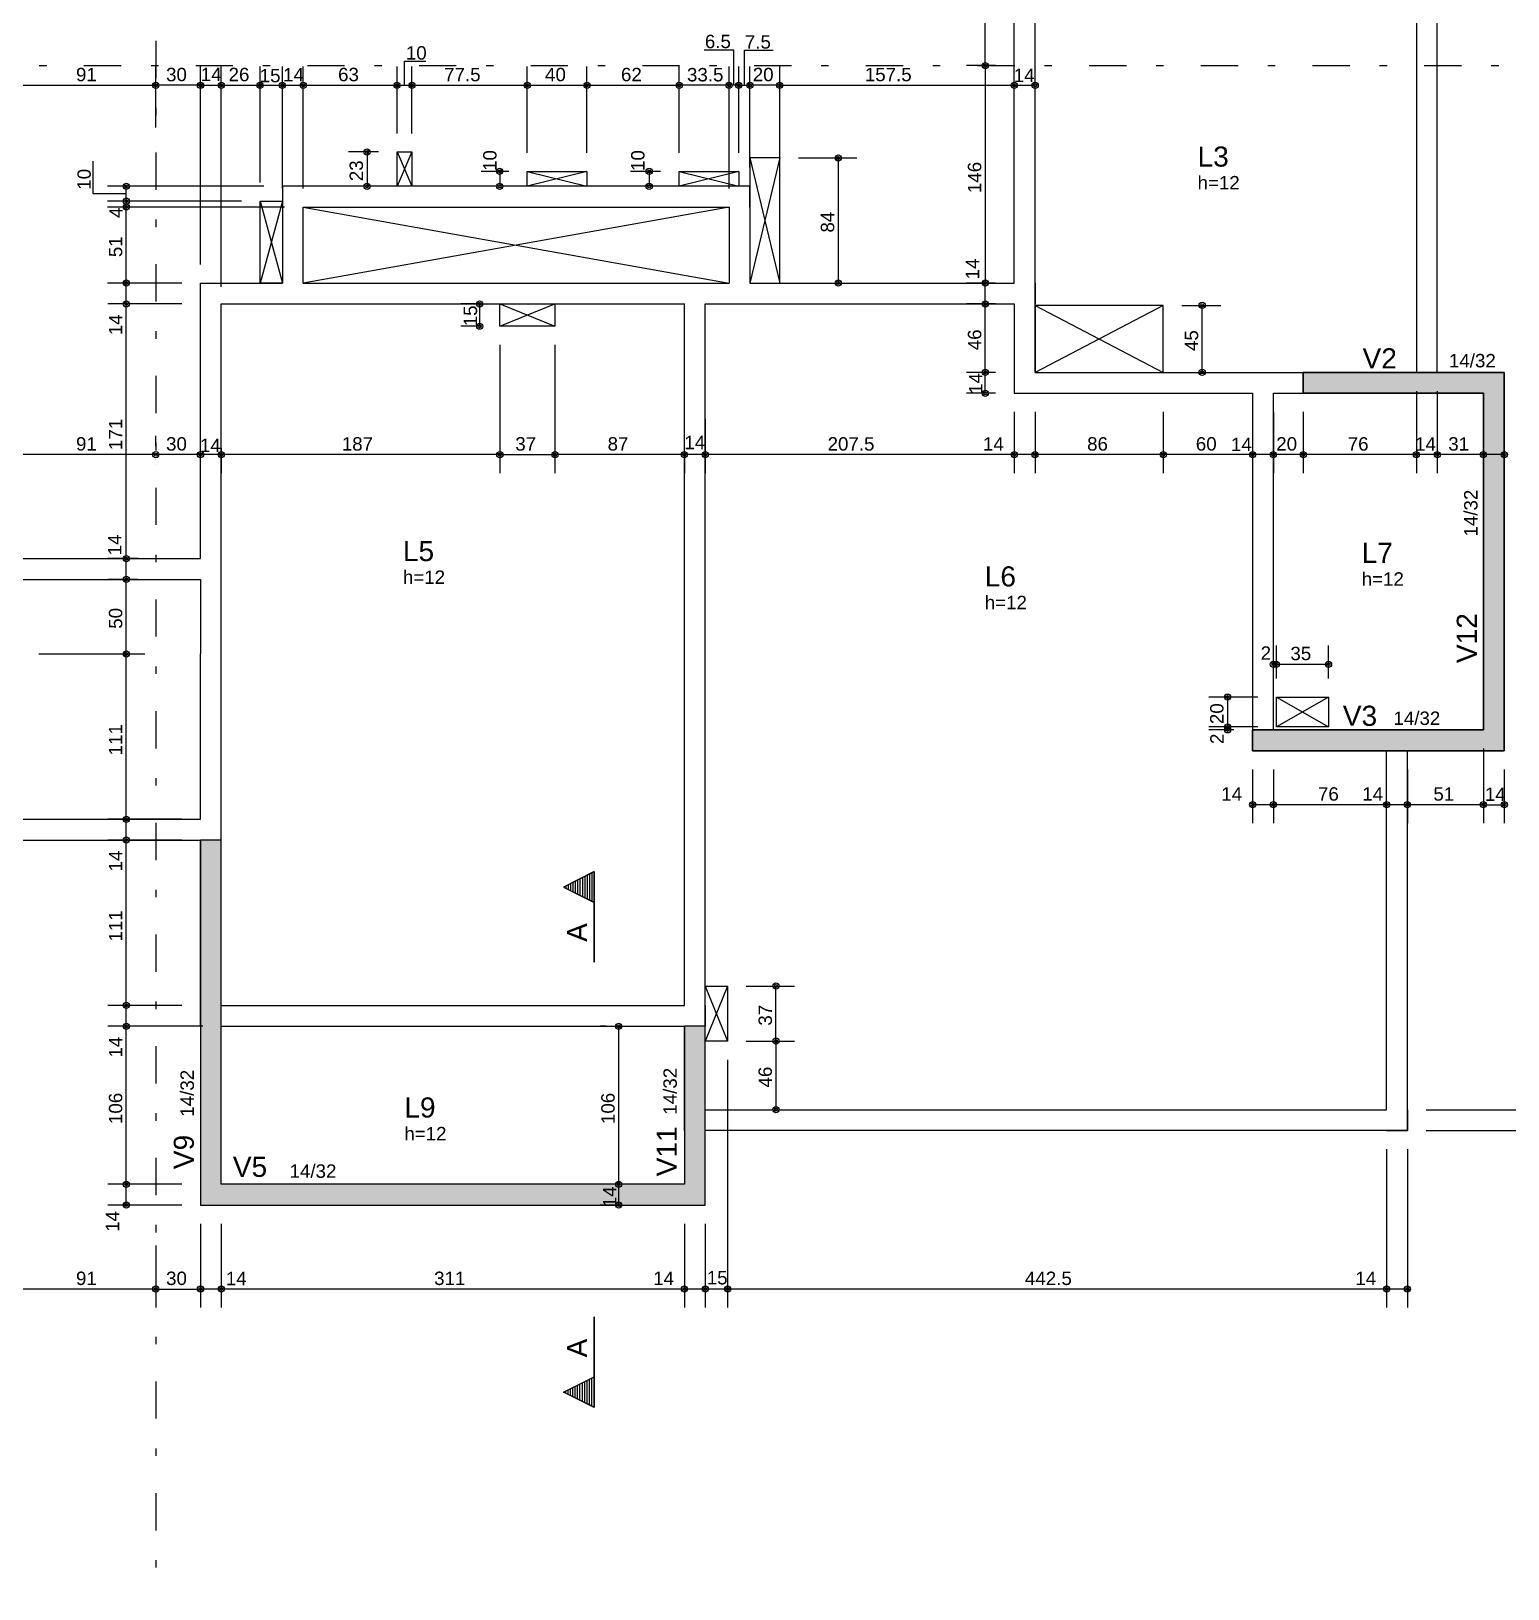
# Model space of a CAD drawing. Extents: x 0 to 119, y 0 to 84.
# Drawn here: x 27.75 to 47.58, y 45.98 to 66.9 of the extents above; entities that cross this region are included whole.
import ezdxf

# ---------------------------------------------------------------- set-up
doc = ezdxf.new("R2010")
doc.units = 0
doc.header["$MEASUREMENT"] = 0
doc.linetypes.add('ESTILO_TQS_0003', pattern=[1.5, 0.5, -0.4, 0.1, -0.5])
for name, color, linetype in [('10', 252, 'CONTINUOUS'), ('18', 6, 'CONTINUOUS'), ('20', 1, 'CONTINUOUS'), ('25', 130, 'CONTINUOUS'), ('3', 7, 'CONTINUOUS'), ('32', 250, 'CONTINUOUS'), ('37', 7, 'CONTINUOUS'), ('38', 7, 'CONTINUOUS'), ('9', 8, 'CONTINUOUS')]:
    doc.layers.add(name, color=color, linetype=linetype)
doc.styles.add('TQS_ARIAL', font='arial.ttf')

msp = doc.modelspace()

# ---------------------------------------------------------------- linework, layer by layer
at = {"layer": '10', "color": 252, "linetype": 'Continuous'}
for p, q in [((32.661705, 65.274532), (32.861705, 64.814532)), ((32.861705, 65.274532), (32.661705, 64.814532)), ((37.401339, 65.194202), (37.801339, 63.514202)), ((37.801339, 65.194202), (37.401339, 63.514202)), ((34.411273, 65.014318), (35.211273, 64.814202)), ((35.211273, 65.014318), (34.411273, 64.814202)), ((36.451255, 65.014318), (37.251255, 64.814318)), ((37.251255, 65.014318), (36.451255, 64.814318)), ((30.821339, 64.614202), (31.121339, 63.514202)), ((31.121339, 64.614202), (30.821339, 63.514202)), ((31.40188, 64.53486), (37.12188, 63.51486)), ((37.12188, 64.53486), (31.40188, 63.51486)), ((34.042333, 63.234888), (34.782333, 62.934888)), ((34.042333, 62.934888), (34.782333, 63.234888)), ((42.951924, 63.214202), (41.231924, 62.31486)), ((41.231924, 63.213663), (42.951924, 62.31486)), ((44.471924, 57.954891), (45.171924, 57.554901)), ((45.171924, 57.954891), (44.471924, 57.554901)), ((36.80188, 54.075845), (37.10188, 53.335845)), ((37.10188, 54.075845), (36.80188, 53.335845))]:
    msp.add_line(p, q, dxfattribs=at)
for points in [[(32.661705, 65.274532), (32.861705, 65.274532), (32.861705, 64.814532), (32.661705, 64.814532), (32.661705, 65.274532)], [(37.401339, 63.514202), (37.801339, 63.514202), (37.801339, 65.194202), (37.401339, 65.194202), (37.401339, 63.514202)], [(34.411273, 65.014318), (35.211273, 65.014318), (35.211273, 64.814202), (34.411273, 64.814202), (34.411273, 65.014318)], [(36.451255, 65.014318), (37.251255, 65.014318), (37.251255, 64.814318), (36.451255, 64.814318), (36.451255, 65.014318)], [(31.121339, 63.514202), (30.821339, 63.514202), (30.821339, 64.614202), (31.121339, 64.614202), (31.121339, 63.514202)], [(34.782333, 62.934888), (34.042333, 62.934888), (34.042333, 63.234888), (34.782333, 63.234888), (34.782333, 62.934888)], [(42.951924, 63.214202), (41.231924, 63.214202), (41.231924, 62.31486), (42.951924, 62.31486), (42.951924, 63.214202)], [(44.471924, 57.954891), (45.171924, 57.954891), (45.171924, 57.554901), (44.471924, 57.554901), (44.471924, 57.954891)], [(36.80188, 53.335845), (36.80188, 54.075845), (37.10188, 54.075845), (37.10188, 53.335845), (36.80188, 53.335845)]]:
    msp.add_lwpolyline(points, dxfattribs=at)
at = {"layer": '18', "color": 6, "linetype": 'ESTILO_TQS_0003'}
msp.add_line((29.42188, 75.767195), (29.42188, 45.981619), dxfattribs=at)
at = {"layer": '20', "color": 1, "linetype": 'ESTILO_TQS_0003'}
msp.add_line((13.457408, 66.43486), (49.378504, 66.43486), dxfattribs=at)
at = {"layer": '25', "color": 130, "linetype": 'Continuous'}
for points in [[(44.831924, 62.31486), (47.531926, 62.31486), (47.531926, 57.23486), (44.151924, 57.23486), (44.151924, 57.51486), (47.251926, 57.51486), (47.251926, 62.03486), (44.831924, 62.03486), (44.831924, 62.314858)], [(30.02188, 56.034909), (30.02188, 51.134552), (36.80188, 51.134552), (36.80188, 53.53486), (36.52188, 53.53486), (36.52188, 51.414745), (30.30188, 51.414745), (30.30188, 56.034909), (30.02188, 56.034909)]]:
    msp.add_lwpolyline(points, dxfattribs=at)
for points in [[(44.831924, 62.03486), (44.831924, 62.31486), (47.251926, 62.03486)], [(44.831924, 62.31486), (47.531926, 62.31486), (47.251926, 62.03486)], [(47.251926, 62.03486), (47.531926, 62.31486), (47.251926, 57.51486)], [(47.531926, 62.31486), (47.531926, 57.23486), (47.251926, 57.51486)], [(47.251926, 57.51486), (47.531926, 57.23486), (44.151924, 57.23486)], [(44.151924, 57.23486), (44.151924, 57.51486), (47.251926, 57.51486)], [(30.30188, 51.414745), (30.30188, 56.034909), (30.02188, 56.034909)], [(30.30188, 51.414745), (30.02188, 56.034909), (30.02188, 51.134552)], [(36.52188, 53.53486), (36.52188, 51.414745), (36.80188, 51.134552)], [(36.52188, 53.53486), (36.80188, 51.134552), (36.80188, 53.53486)], [(30.30188, 51.414745), (30.02188, 51.134552), (36.80188, 51.134552)], [(30.30188, 51.414745), (36.80188, 51.134552), (36.52188, 51.414745)]]:
    msp.add_solid(points, dxfattribs=at)
at = {"layer": '3', "color": 7, "linetype": 'Continuous'}
for p, q in [((44.831924, 62.31486), (44.831924, 62.03486)), ((44.831924, 62.31486), (44.831924, 62.03486)), ((47.531926, 57.23486), (47.531926, 62.31486)), ((47.531926, 57.23486), (47.531926, 62.31486)), ((47.531926, 62.314858), (47.531926, 57.23486)), ((47.531926, 62.314858), (47.531926, 57.23486)), ((44.831924, 62.03486), (47.251926, 62.03486)), ((44.831924, 62.03486), (47.251926, 62.03486)), ((47.251926, 62.03486), (47.251926, 57.51486)), ((47.251926, 62.03486), (47.251926, 57.51486)), ((47.251926, 57.51486), (44.151924, 57.51486)), ((44.151924, 57.51486), (44.151924, 57.23486)), ((47.251926, 57.51486), (44.151924, 57.51486)), ((44.151924, 57.23486), (47.531926, 57.23486)), ((44.151924, 57.23486), (47.531926, 57.23486)), ((35.310011, 55.611576), (34.895179, 55.40416)), ((35.308273, 55.608755), (34.899081, 55.40416)), ((34.958999, 55.434119), (34.958999, 55.374202)), ((34.99091, 55.450074), (34.99091, 55.358247)), ((35.02282, 55.466028), (35.02282, 55.342292)), ((35.05473, 55.481982), (35.05473, 55.326337)), ((35.086829, 55.498033), (35.086642, 55.310381)), ((35.11855, 55.513891), (35.11855, 55.294428)), ((35.15046, 55.529846), (35.15046, 55.278473)), ((35.182371, 55.545803), (35.182371, 55.262517)), ((35.214281, 55.561758), (35.214281, 55.246561)), ((35.246191, 55.577713), (35.246191, 55.230606)), ((35.278101, 55.593669), (35.278101, 55.21465)), ((35.308272, 55.608755), (35.308272, 54.395621)), ((35.310011, 54.395621), (35.310011, 55.611576)), ((34.895179, 55.40416), (35.308273, 55.197614)), ((34.899082, 55.40416), (35.308272, 55.199565)), ((34.927089, 55.418164), (34.927089, 55.390157)), ((35.308272, 48.419175), (35.308272, 49.632309)), ((35.310011, 49.632309), (35.310011, 48.416354)), ((34.895179, 48.62377), (35.308273, 48.830317)), ((34.899082, 48.62377), (35.308272, 48.828366)), ((35.11855, 48.514039), (35.11855, 48.733503)), ((35.15046, 48.498084), (35.15046, 48.749458)), ((35.182371, 48.482128), (35.182371, 48.765414)), ((35.214281, 48.466173), (35.214281, 48.78137)), ((35.246191, 48.450218), (35.246191, 48.797325)), ((35.278101, 48.434262), (35.278101, 48.81328)), ((35.310011, 48.416354), (34.895179, 48.62377)), ((35.308273, 48.419175), (34.899081, 48.62377)), ((34.927089, 48.609767), (34.927089, 48.637774)), ((34.958999, 48.593812), (34.958999, 48.653728)), ((34.99091, 48.577857), (34.99091, 48.669684)), ((35.02282, 48.561902), (35.02282, 48.685638)), ((35.05473, 48.545948), (35.05473, 48.701593)), ((35.086829, 48.529898), (35.086642, 48.717549))]:
    msp.add_line(p, q, dxfattribs=at)
for points in [[(47.531926, 62.31486), (46.531924, 62.31486), (44.831924, 62.31486), (46.251924, 62.31486)], [(46.531924, 57.23486), (47.531924, 57.23486), (47.531924, 62.31486), (46.531924, 62.31486)], [(30.02188, 56.034909), (30.02188, 51.134552), (36.80188, 51.134745), (36.80188, 53.53486), (36.52188, 53.53486), (36.52188, 51.414745), (30.30188, 51.414745), (30.30188, 56.034909), (30.02188, 56.034909)], [(35.308272, 55.608755), (34.899082, 55.40416), (35.308272, 55.199565), (35.308272, 55.608755)], [(30.02188, 53.53486), (30.02188, 51.134552), (36.80188, 51.134745), (36.80188, 52.13486)], [(35.308272, 48.419176), (34.899082, 48.62377), (35.308272, 48.828366), (35.308272, 48.419176)]]:
    msp.add_lwpolyline(points, dxfattribs=at)
at = {"layer": '32', "color": 250, "linetype": 'Continuous'}
for p, q in [((40.561902, 66.434202), (40.561902, 69.334202)), ((29.42188, 65.603229), (29.42188, 66.420351)), ((29.42188, 66.163594), (29.42188, 66.420351)), ((30.021339, 63.764202), (30.021339, 66.420351)), ((30.02188, 63.76486), (30.02188, 66.420351)), ((30.301339, 63.464202), (30.301339, 66.420351)), ((30.301339, 63.484202), (30.301339, 66.420351)), ((30.821339, 64.864202), (30.821339, 66.420351)), ((30.821339, 64.864202), (30.821339, 66.420351)), ((31.121339, 64.784202), (31.121339, 66.420351)), ((31.121339, 65.064202), (31.121339, 66.420351)), ((31.401339, 64.784202), (31.401339, 66.420351)), ((31.401339, 65.064202), (31.401339, 66.420351)), ((32.661705, 65.524532), (32.661705, 66.420351)), ((32.661705, 65.524532), (32.661705, 66.420351)), ((32.861705, 65.524532), (32.861705, 66.420351)), ((32.861705, 65.524532), (32.861705, 66.420351)), ((34.411273, 65.264318), (34.411273, 66.420351)), ((34.411273, 65.264318), (34.411273, 66.420351)), ((35.211273, 65.264318), (35.211273, 66.420351)), ((35.211273, 65.264318), (35.211273, 66.420351)), ((36.451255, 65.264318), (36.451255, 66.420351)), ((36.451255, 65.264318), (36.451255, 66.420351)), ((37.121339, 64.784202), (37.121339, 66.420351)), ((37.121339, 64.784202), (37.121339, 66.420351)), ((37.251255, 65.264318), (37.251255, 66.420351)), ((37.251255, 65.264318), (37.251255, 66.420351)), ((37.401339, 65.314202), (37.401339, 66.420351)), ((37.401339, 65.064202), (37.401339, 66.420351)), ((37.801339, 65.184284), (37.801339, 66.420351)), ((37.801339, 65.444202), (37.801339, 66.420351)), ((40.701383, 66.434202), (40.311902, 66.434202)), ((40.701383, 66.434202), (40.311902, 66.434202)), ((40.561902, 66.434202), (40.561902, 63.514202)), ((40.951383, 66.434202), (40.951383, 66.434202)), ((40.951383, 66.434202), (40.951383, 66.434202)), ((40.951383, 66.420012), (40.951383, 66.420351)), ((40.951924, 66.195837), (40.951924, 66.420351)), ((41.231924, 66.258422), (41.231924, 66.420351)), ((27.60188, 66.170351), (29.42188, 66.170351)), ((30.02188, 66.170351), (29.42188, 66.170351)), ((30.021339, 66.170351), (30.301339, 66.170351)), ((30.301339, 66.170351), (30.821339, 66.170351)), ((30.821339, 66.170351), (31.121339, 66.170351)), ((31.121339, 66.170351), (31.401339, 66.170351)), ((31.401339, 66.170351), (32.661705, 66.170351)), ((32.661705, 66.170351), (32.861705, 66.170351)), ((32.861705, 66.170351), (34.411273, 66.170351)), ((34.411273, 66.170351), (35.211273, 66.170351)), ((35.211273, 66.170351), (36.451255, 66.170351)), ((37.121339, 66.170351), (36.451255, 66.170351)), ((37.251255, 66.170351), (37.121339, 66.170351)), ((37.251255, 66.170351), (37.401339, 66.170351)), ((37.801339, 66.170351), (37.401339, 66.170351)), ((37.801339, 66.170351), (40.951383, 66.170351)), ((40.951383, 66.170012), (40.951383, 66.170012)), ((40.951924, 66.170351), (41.231924, 66.170351)), ((29.42188, 65.913594), (29.42188, 65.913594)), ((40.951924, 65.945837), (40.951924, 65.945837)), ((41.231924, 66.008422), (41.231924, 66.008422)), ((29.42188, 65.353229), (29.42188, 65.353229)), ((32.411705, 65.274532), (32.008336, 65.274532)), ((32.258336, 65.274532), (32.258336, 64.814532)), ((32.661705, 65.274532), (32.661705, 65.274532)), ((32.661705, 65.274532), (32.661705, 65.274532)), ((32.661705, 65.274532), (32.661705, 65.274532)), ((32.861705, 65.274532), (32.861705, 65.274532)), ((32.861705, 65.274532), (32.861705, 65.274532)), ((37.401339, 65.064202), (37.401339, 65.064202)), ((37.801339, 65.194202), (37.801339, 65.194202)), ((37.801339, 65.194202), (37.801339, 65.194202)), ((38.051339, 65.194202), (38.837354, 65.194202)), ((38.587354, 65.194202), (38.587354, 63.514202)), ((34.161273, 65.014318), (33.79015, 65.014318)), ((34.04015, 65.014318), (34.04015, 64.814202)), ((34.411273, 65.014318), (34.411273, 65.014318)), ((34.411273, 65.014318), (34.411273, 65.014318)), ((34.411273, 65.014318), (34.411273, 65.014318)), ((35.211273, 65.014318), (35.211273, 65.014318)), ((35.211273, 65.014318), (35.211273, 65.014318)), ((36.201255, 65.014318), (35.797648, 65.014318)), ((36.047648, 65.014318), (36.047648, 64.814318)), ((36.451255, 65.014318), (36.451255, 65.014318)), ((36.451255, 65.014318), (36.451255, 65.014318)), ((36.451255, 65.014318), (36.451255, 65.014318)), ((37.251255, 65.014318), (37.251255, 65.014318)), ((37.251255, 65.014318), (37.251255, 65.014318)), ((37.801339, 64.934284), (37.801339, 64.934284)), ((30.871339, 64.814202), (28.775111, 64.814202)), ((29.025111, 64.614202), (29.025111, 64.814202)), ((31.121339, 64.814202), (31.121339, 64.814202)), ((31.121339, 64.814202), (31.121339, 64.814202)), ((31.401339, 64.814202), (31.401339, 64.814202)), ((32.411705, 64.814532), (32.008336, 64.814532)), ((32.661705, 64.814532), (32.661705, 64.814532)), ((34.161273, 64.814202), (33.79015, 64.814202)), ((34.411273, 64.814202), (34.411273, 64.814202)), ((36.201255, 64.814318), (35.797648, 64.814318)), ((36.451255, 64.814318), (36.451255, 64.814318)), ((37.401339, 64.814202), (37.401339, 64.814202)), ((30.571339, 64.614202), (28.775111, 64.614202)), ((30.571339, 64.614202), (28.775111, 64.614202)), ((31.15188, 64.53486), (28.775111, 64.53486)), ((31.15188, 64.53486), (28.775111, 64.53486)), ((29.025111, 64.53486), (29.025111, 64.614202)), ((29.025111, 63.51486), (29.025111, 64.53486)), ((30.821339, 64.614202), (30.821339, 64.614202)), ((30.821339, 64.614202), (30.821339, 64.614202)), ((30.821339, 64.614202), (30.821339, 64.614202)), ((30.821339, 64.614202), (30.821339, 64.614202)), ((31.121339, 64.534202), (31.121339, 64.534202)), ((31.401339, 64.534202), (31.401339, 64.534202)), ((31.40188, 64.53486), (31.40188, 64.53486)), ((31.40188, 64.53486), (31.40188, 64.53486)), ((37.121339, 64.534202), (37.121339, 64.534202)), ((37.121339, 64.534202), (37.121339, 64.534202)), ((29.77188, 63.51486), (28.775111, 63.51486)), ((29.77188, 63.51486), (28.775652, 63.51486)), ((29.025652, 63.23486), (29.025652, 63.51486)), ((30.021339, 63.514202), (30.021339, 63.514202)), ((30.02188, 63.51486), (30.02188, 63.51486)), ((30.02188, 63.51486), (30.02188, 63.51486)), ((30.02188, 63.51486), (30.02188, 63.51486)), ((37.811339, 63.514202), (37.811339, 63.514202)), ((38.061339, 63.514202), (38.837354, 63.514202)), ((40.701383, 63.514202), (40.311902, 63.514202)), ((40.701383, 63.514202), (40.311902, 63.514202)), ((40.561902, 63.234202), (40.561902, 63.514202)), ((40.951383, 63.514202), (40.951383, 63.514202)), ((40.951383, 63.514202), (40.951383, 63.514202)), ((29.77188, 63.23486), (28.775652, 63.23486)), ((29.77188, 63.23486), (28.775652, 63.23486)), ((29.025652, 59.814861), (29.025652, 63.23486)), ((30.02188, 63.23486), (30.02188, 63.23486)), ((30.02188, 63.23486), (30.02188, 63.23486)), ((30.301339, 63.234202), (30.301339, 63.234202)), ((30.301339, 63.214202), (30.301339, 63.214202)), ((33.792333, 63.23486), (33.520727, 63.23486)), ((33.770727, 63.23486), (33.770727, 62.934888)), ((34.042333, 63.23486), (34.042333, 63.23486)), ((40.701383, 63.234202), (40.311902, 63.234202)), ((40.701383, 63.234202), (40.311902, 63.234202)), ((40.561902, 62.314202), (40.561902, 63.234202)), ((40.951383, 63.234202), (40.951383, 63.234202)), ((40.951383, 63.234202), (40.951383, 63.234202)), ((42.951924, 63.214202), (42.951924, 63.214202)), ((43.201924, 63.214202), (43.724823, 63.214202)), ((43.474823, 62.314202), (43.474823, 63.214202)), ((33.792333, 62.934888), (33.520727, 62.934888)), ((34.042333, 62.934888), (34.042333, 62.934888)), ((34.042333, 62.934888), (34.042333, 62.934888)), ((34.042333, 62.934888), (34.042333, 62.934888)), ((34.782333, 62.934888), (34.782333, 62.934888)), ((34.782333, 62.934888), (34.782333, 62.934888)), ((34.042333, 62.684888), (34.042333, 60.961231)), ((34.042333, 62.684888), (34.042333, 60.961231)), ((34.782333, 62.684888), (34.782333, 60.961231)), ((34.782333, 62.684888), (34.782333, 60.961231)), ((40.701383, 62.314202), (40.311902, 62.314202)), ((40.701383, 62.314202), (40.311902, 62.314202)), ((40.561902, 62.034202), (40.561902, 62.314202)), ((40.951383, 62.314202), (40.951383, 62.314202)), ((40.951383, 62.314202), (40.951383, 62.314202)), ((43.106054, 62.314202), (43.106054, 62.314202)), ((43.356054, 62.314202), (43.724823, 62.314202)), ((46.351924, 62.31486), (46.351924, 62.31486)), ((46.351924, 62.31486), (46.351924, 62.31486)), ((46.631924, 62.31486), (46.631924, 62.31486)), ((46.631924, 62.31486), (46.631924, 62.31486)), ((47.531926, 62.31486), (47.531926, 62.31486)), ((47.531926, 62.31486), (47.531926, 62.31486)), ((36.801339, 61.94133), (36.801339, 61.94133)), ((40.701383, 62.034202), (40.311902, 62.034202)), ((40.951383, 62.034202), (40.951383, 62.034202)), ((40.951383, 62.034202), (40.951383, 62.034202)), ((40.951383, 62.034202), (40.951383, 62.034202)), ((41.231383, 62.034202), (41.231383, 62.034202)), ((41.231383, 62.034202), (41.231383, 62.034202)), ((42.951924, 62.034202), (42.951924, 62.034202)), ((42.951924, 62.034202), (42.951924, 62.034202)), ((44.151383, 62.034202), (44.151383, 62.034202)), ((44.151383, 62.034202), (44.151383, 62.034202)), ((44.431383, 62.034202), (44.431383, 62.034202)), ((44.831924, 62.03486), (44.831924, 62.03486)), ((44.831924, 62.03486), (44.831924, 62.03486)), ((46.351924, 62.06486), (46.351924, 60.961231)), ((46.351924, 62.06486), (46.351924, 60.961231)), ((46.631924, 62.06486), (46.631924, 60.961231)), ((46.631924, 62.06486), (46.631924, 60.961231)), ((47.251926, 62.03486), (47.251926, 62.03486)), ((47.251926, 62.03486), (47.251926, 62.03486)), ((47.531924, 62.03486), (47.531924, 62.03486)), ((47.531924, 62.03486), (47.531924, 62.03486)), ((47.531924, 62.03486), (47.531924, 62.03486)), ((40.951383, 61.784202), (40.951383, 60.961231)), ((40.951383, 61.784202), (40.951383, 60.961231)), ((41.231383, 61.784202), (41.231383, 60.961231)), ((41.231383, 61.784202), (41.231383, 60.961231)), ((42.951924, 61.784202), (42.951924, 60.961231)), ((42.951924, 61.784202), (42.951924, 60.961231)), ((44.151383, 61.784202), (44.151383, 60.961231)), ((44.151383, 61.784202), (44.151383, 60.961231)), ((44.431383, 61.784202), (44.431383, 60.961231)), ((44.831924, 61.78486), (44.831924, 60.961231)), ((44.831924, 61.78486), (44.831924, 60.961231)), ((47.251926, 61.78486), (47.251926, 60.961231)), ((47.251926, 61.78486), (47.251926, 60.961231)), ((47.531924, 61.78486), (47.531924, 60.961231)), ((30.30188, 61.546323), (30.30188, 61.546323)), ((36.521339, 61.499947), (36.521339, 61.499947)), ((36.521339, 61.499947), (36.521339, 61.499947)), ((36.801339, 61.69133), (36.801339, 60.961231)), ((36.801339, 61.514132), (36.801339, 61.514132)), ((44.431924, 61.573891), (44.431924, 61.573891)), ((29.42188, 61.391913), (29.42188, 61.461231)), ((29.42188, 61.325211), (29.42188, 61.461231)), ((30.02188, 61.217293), (30.02188, 61.461231)), ((30.02188, 61.244325), (30.02188, 61.461231)), ((30.30188, 61.159198), (30.30188, 61.461231)), ((30.30188, 61.296323), (30.30188, 60.961231)), ((44.431924, 61.323891), (44.431924, 60.961231)), ((29.42188, 61.211231), (27.601852, 61.211231)), ((30.02188, 61.211231), (29.42188, 61.211231)), ((29.42188, 61.141913), (29.42188, 61.141913)), ((29.42188, 61.075211), (29.42188, 61.075211)), ((30.30188, 61.211231), (30.02188, 61.211231)), ((34.042333, 61.211231), (30.30188, 61.211231)), ((34.042333, 61.211231), (34.782333, 61.211231)), ((36.521339, 61.211231), (34.782333, 61.211231)), ((36.521339, 61.249947), (36.521339, 60.961231)), ((36.521339, 61.249947), (36.521339, 60.961231)), ((36.801339, 61.211231), (36.521339, 61.211231)), ((36.801339, 61.264132), (36.801339, 60.961231)), ((40.951383, 61.211231), (36.801339, 61.211231)), ((41.231383, 61.211231), (40.951383, 61.211231)), ((42.951924, 61.211231), (41.231383, 61.211231)), ((44.151383, 61.211231), (42.951924, 61.211231)), ((44.431383, 61.211231), (44.151383, 61.211231)), ((44.831924, 61.211231), (44.431924, 61.211231)), ((46.351924, 61.211231), (44.831924, 61.211231)), ((46.631924, 61.211231), (46.351924, 61.211231)), ((47.251926, 61.211231), (46.631924, 61.211231)), ((47.531924, 61.211231), (47.251926, 61.211231)), ((30.02188, 60.994325), (30.02188, 60.994325)), ((30.02188, 60.967293), (30.02188, 60.967293)), ((30.30188, 60.909198), (30.30188, 60.909198)), ((29.185763, 59.814861), (28.775652, 59.814861)), ((29.185763, 59.814861), (28.775652, 59.814861)), ((29.025652, 59.534861), (29.025652, 59.814861)), ((29.435763, 59.814861), (29.435763, 59.814861)), ((29.435763, 59.814861), (29.435763, 59.814861)), ((29.177201, 59.534861), (28.775652, 59.534861)), ((29.177201, 59.534861), (28.775652, 59.534861)), ((29.025652, 58.53486), (29.025652, 59.534861)), ((29.427201, 59.534861), (29.427201, 59.534861)), ((29.427201, 59.534861), (29.427201, 59.534861)), ((44.431924, 58.354735), (44.431924, 58.64693)), ((44.471924, 58.204891), (44.471924, 58.64693)), ((44.471924, 58.204891), (44.471924, 58.64693)), ((45.171924, 58.204891), (45.171924, 58.64693)), ((27.85188, 58.53486), (29.275652, 58.53486)), ((27.85188, 58.53486), (29.275652, 58.53486)), ((29.025652, 56.314909), (29.025652, 58.53486)), ((44.431924, 58.39693), (44.471924, 58.39693)), ((44.471924, 58.39693), (45.171924, 58.39693)), ((44.221924, 57.954891), (43.565464, 57.954891)), ((43.815464, 57.954891), (43.815464, 57.554901)), ((44.431924, 58.104735), (44.431924, 58.104735)), ((44.471924, 57.954891), (44.471924, 57.954891)), ((44.471924, 57.954891), (44.471924, 57.954891)), ((44.471924, 57.954891), (44.471924, 57.954891)), ((45.171924, 57.954891), (45.171924, 57.954891)), ((44.221924, 57.554901), (43.565464, 57.554901)), ((44.221924, 57.554901), (43.565464, 57.554901)), ((43.815464, 57.554901), (43.815464, 57.51486)), ((44.471924, 57.554901), (44.471924, 57.554901)), ((44.471924, 57.554901), (44.471924, 57.554901)), ((43.901924, 57.51486), (43.565464, 57.51486)), ((44.151924, 57.51486), (44.151924, 57.51486)), ((47.251926, 57.514858), (47.251926, 57.514858)), ((47.251926, 57.514858), (47.251926, 57.514858)), ((47.531926, 57.51486), (47.531926, 57.51486)), ((47.531926, 57.51486), (47.531926, 57.51486)), ((44.151924, 57.23486), (44.151924, 57.23486)), ((44.431924, 57.23486), (44.431924, 57.23486)), ((44.431924, 57.23486), (44.431924, 57.23486)), ((46.231962, 57.23486), (46.231962, 57.23486)), ((46.231962, 57.23486), (46.231962, 57.23486)), ((47.251926, 57.264858), (47.251926, 56.260681)), ((47.251926, 57.264858), (47.251926, 56.260679)), ((47.531926, 57.23486), (47.531926, 57.23486)), ((47.531926, 57.23486), (47.531926, 57.23486)), ((47.531926, 57.234858), (47.531926, 57.234858)), ((44.151924, 56.98486), (44.151924, 56.260681)), ((44.431924, 56.98486), (44.431924, 56.260681)), ((44.431924, 56.98486), (44.431924, 56.260681)), ((46.231962, 56.98486), (46.231962, 56.260681)), ((46.231962, 56.98486), (46.231962, 56.260681)), ((47.531926, 56.984858), (47.531926, 56.260679)), ((45.951962, 56.642939), (45.951962, 56.760681)), ((45.951962, 56.642939), (45.951962, 56.760681)), ((44.431924, 56.510681), (44.151924, 56.510681)), ((45.951962, 56.510681), (44.431924, 56.510681)), ((46.231962, 56.510681), (45.951962, 56.510681)), ((47.251926, 56.510681), (46.231962, 56.510681)), ((47.251926, 56.510679), (47.531926, 56.510679)), ((29.77188, 56.314909), (28.775652, 56.314909)), ((29.77188, 56.314909), (28.775652, 56.314909)), ((29.025652, 56.034909), (29.025652, 56.314909)), ((30.02188, 56.314909), (30.02188, 56.314909)), ((30.02188, 56.314909), (30.02188, 56.314909)), ((45.951962, 56.392939), (45.951962, 56.392939)), ((45.951962, 56.392939), (45.951962, 56.392939)), ((29.77188, 56.034909), (28.775652, 56.034909)), ((29.77188, 56.034909), (28.775652, 56.034909)), ((29.025652, 53.81486), (29.025652, 56.034909)), ((30.02188, 56.034909), (30.02188, 56.034909)), ((30.02188, 56.034909), (30.02188, 56.034909)), ((37.10188, 54.075845), (37.10188, 54.075845)), ((37.35188, 54.075845), (38.000402, 54.075845)), ((37.750402, 53.335845), (37.750402, 54.075845)), ((29.77188, 53.81486), (28.775652, 53.81486)), ((29.77188, 53.81486), (28.775652, 53.81486)), ((29.025652, 53.53486), (29.025652, 53.81486)), ((30.02188, 53.81486), (30.02188, 53.81486)), ((30.02188, 53.81486), (30.02188, 53.81486)), ((30.05188, 53.53486), (28.775652, 53.53486)), ((30.05188, 53.53486), (28.775652, 53.53486)), ((29.025652, 51.414745), (29.025652, 53.53486)), ((30.30188, 53.53486), (30.30188, 53.53486)), ((30.30188, 53.53486), (30.30188, 53.53486)), ((35.472278, 53.53486), (35.388345, 53.53486)), ((35.638345, 51.414745), (35.638345, 53.53486)), ((35.722278, 53.53486), (35.722278, 53.53486)), ((37.10188, 53.335845), (37.10188, 53.335845)), ((37.10188, 53.335845), (37.10188, 53.335845)), ((37.10188, 53.335845), (37.10188, 53.335845)), ((37.10188, 53.335845), (37.10188, 53.335845)), ((37.35188, 53.335845), (38.000402, 53.335845)), ((37.35188, 53.335845), (38.000402, 53.335845)), ((37.750402, 53.335845), (37.750402, 52.41486)), ((37.10188, 53.085845), (37.10188, 49.757056)), ((37.10188, 53.085845), (37.10188, 49.757056)), ((37.394565, 52.41486), (37.394565, 52.41486)), ((37.644565, 52.41486), (38.000402, 52.41486)), ((46.231962, 52.41486), (46.231962, 52.41486)), ((46.231962, 52.41486), (46.231962, 52.41486)), ((46.481962, 52.41486), (49.375329, 52.41486)), ((46.481962, 52.41486), (49.375329, 52.41486)), ((45.951962, 52.13486), (45.951962, 52.13486)), ((45.951962, 52.13486), (45.951962, 52.13486)), ((46.231962, 52.13486), (46.231962, 52.13486)), ((46.231962, 52.13486), (46.231962, 52.13486)), ((46.481962, 52.13486), (49.375329, 52.13486)), ((45.951962, 51.88486), (45.951962, 49.757056)), ((45.951962, 51.88486), (45.951962, 49.757056)), ((46.231962, 51.88486), (46.231962, 49.757056)), ((29.77188, 51.414745), (28.775652, 51.414745)), ((29.77188, 51.414745), (28.775652, 51.414745)), ((29.025652, 51.134552), (29.025652, 51.414745)), ((30.02188, 51.414745), (30.02188, 51.414745)), ((30.02188, 51.414745), (30.02188, 51.414745)), ((35.579851, 51.414745), (35.388345, 51.414745)), ((35.524421, 51.414745), (35.388345, 51.414745)), ((35.638345, 51.134552), (35.638345, 51.414745)), ((35.774421, 51.414745), (35.774421, 51.414745)), ((35.829851, 51.414745), (35.829851, 51.414745)), ((29.77188, 51.134552), (28.775652, 51.134552)), ((30.02188, 51.134552), (36.80188, 51.134552)), ((30.02188, 51.134552), (30.02188, 51.134552)), ((30.02188, 51.13372), (30.02188, 51.13372)), ((30.02188, 51.13372), (30.02188, 51.13372)), ((30.30188, 51.13372), (30.30188, 51.13372)), ((30.30188, 51.13372), (30.30188, 51.13372)), ((35.643686, 51.134552), (35.388345, 51.134552)), ((35.893686, 51.134552), (35.893686, 51.134552)), ((36.52188, 51.13372), (36.52188, 51.13372)), ((36.52188, 51.13372), (36.52188, 51.13372)), ((36.80188, 51.13372), (36.80188, 51.13372)), ((36.80188, 51.13372), (36.80188, 51.13372)), ((29.42188, 50.839697), (29.42188, 50.839697)), ((29.42188, 50.839697), (29.42188, 50.839697)), ((30.02188, 50.88372), (30.02188, 49.757056)), ((30.02188, 50.88372), (30.02188, 49.757056)), ((30.30188, 50.88372), (30.30188, 49.757056)), ((30.30188, 50.88372), (30.30188, 49.757056)), ((36.52188, 50.88372), (36.52188, 49.757056)), ((36.52188, 50.88372), (36.52188, 49.757056)), ((36.80188, 50.88372), (36.80188, 49.757056)), ((36.80188, 50.88372), (36.80188, 49.757056)), ((29.42188, 50.589697), (29.42188, 49.757056)), ((29.42188, 50.589697), (29.42188, 49.757056)), ((29.42188, 50.007056), (27.60188, 50.007056)), ((29.42188, 50.007056), (30.02188, 50.007056)), ((30.30188, 50.007056), (30.02188, 50.007056)), ((36.52188, 50.007056), (30.30188, 50.007056)), ((36.80188, 50.007056), (36.52188, 50.007056)), ((37.10188, 50.007056), (36.80188, 50.007056)), ((45.951962, 50.007056), (37.10188, 50.007056)), ((46.231962, 50.007056), (45.951962, 50.007056))]:
    msp.add_line(p, q, dxfattribs=at)
for points in [[(37.186297, 66.170351), (37.186297, 66.642907), (36.786378, 66.642907)], [(37.326297, 66.170351), (37.326297, 66.642907), (37.713193, 66.642907)], [(32.761705, 66.170351), (32.761705, 66.495105), (33.049959, 66.495105)], [(29.025111, 64.714202), (28.58068, 64.714202), (28.58068, 65.149732)]]:
    msp.add_lwpolyline(points, dxfattribs=at)
for centre, radius in [((40.561902, 66.434202), 0.041625), ((40.561902, 66.434202), 0.041625), ((40.561902, 66.434202), 0.02075), ((40.561902, 66.434202), 0.02075), ((29.42188, 66.170351), 0.041625), ((29.42188, 66.170351), 0.041625), ((29.42188, 66.170351), 0.02075), ((29.42188, 66.170351), 0.02075), ((30.021339, 66.170351), 0.041625), ((30.02188, 66.170351), 0.041625), ((30.021339, 66.170351), 0.02075), ((30.02188, 66.170351), 0.02075), ((30.301339, 66.170351), 0.041625), ((30.301339, 66.170351), 0.041625), ((30.301339, 66.170351), 0.02075), ((30.301339, 66.170351), 0.02075), ((30.821339, 66.170351), 0.041625), ((30.821339, 66.170351), 0.041625), ((30.821339, 66.170351), 0.02075), ((30.821339, 66.170351), 0.02075), ((31.121339, 66.170351), 0.041625), ((31.121339, 66.170351), 0.041625), ((31.121339, 66.170351), 0.02075), ((31.121339, 66.170351), 0.02075), ((31.401339, 66.170351), 0.041625), ((31.401339, 66.170351), 0.041625), ((31.401339, 66.170351), 0.02075), ((31.401339, 66.170351), 0.02075), ((32.661705, 66.170351), 0.041625), ((32.661705, 66.170351), 0.041625), ((32.661705, 66.170351), 0.02075), ((32.661705, 66.170351), 0.02075), ((32.861705, 66.170351), 0.041625), ((32.861705, 66.170351), 0.041625), ((32.861705, 66.170351), 0.02075), ((32.861705, 66.170351), 0.02075), ((34.411273, 66.170351), 0.041625), ((34.411273, 66.170351), 0.041625), ((34.411273, 66.170351), 0.02075), ((34.411273, 66.170351), 0.02075), ((35.211273, 66.170351), 0.041625), ((35.211273, 66.170351), 0.041625), ((35.211273, 66.170351), 0.02075), ((35.211273, 66.170351), 0.02075), ((36.451255, 66.170351), 0.041625), ((36.451255, 66.170351), 0.041625), ((36.451255, 66.170351), 0.02075), ((36.451255, 66.170351), 0.02075), ((37.121339, 66.170351), 0.041625), ((37.121339, 66.170351), 0.041625), ((37.121339, 66.170351), 0.02075), ((37.121339, 66.170351), 0.02075), ((37.251255, 66.170351), 0.041625), ((37.251255, 66.170351), 0.041625), ((37.251255, 66.170351), 0.02075), ((37.251255, 66.170351), 0.02075), ((37.401339, 66.170351), 0.041625), ((37.401339, 66.170351), 0.041625), ((37.401339, 66.170351), 0.02075), ((37.401339, 66.170351), 0.02075), ((37.801339, 66.170351), 0.041625), ((37.801339, 66.170351), 0.041625), ((37.801339, 66.170351), 0.02075), ((37.801339, 66.170351), 0.02075), ((40.951383, 66.170351), 0.041625), ((40.951924, 66.170351), 0.041625), ((40.951383, 66.170351), 0.02075), ((40.951924, 66.170351), 0.02075), ((41.231924, 66.170351), 0.041625), ((41.231924, 66.170351), 0.02075), ((32.258336, 65.274532), 0.041625), ((32.258336, 65.274532), 0.02075), ((34.04015, 65.014318), 0.041625), ((36.047648, 65.014318), 0.041625), ((38.587354, 65.194202), 0.041625), ((38.587354, 65.194202), 0.02075), ((29.025111, 64.814202), 0.041625), ((32.258336, 64.814532), 0.041625), ((34.04015, 64.814202), 0.041625), ((34.04015, 65.014318), 0.02075), ((36.047648, 64.814318), 0.041625), ((36.047648, 65.014318), 0.02075), ((29.025111, 64.614202), 0.041625), ((29.025111, 64.614202), 0.041625), ((29.025111, 64.814202), 0.02075), ((29.025111, 64.614202), 0.02075), ((29.025111, 64.614202), 0.02075), ((32.258336, 64.814532), 0.02075), ((34.04015, 64.814202), 0.02075), ((36.047648, 64.814318), 0.02075), ((29.025111, 64.53486), 0.041625), ((29.025111, 64.53486), 0.041625), ((29.025111, 64.53486), 0.02075), ((29.025111, 64.53486), 0.02075), ((29.025111, 63.51486), 0.041625), ((29.025652, 63.51486), 0.041625), ((29.025111, 63.51486), 0.02075), ((29.025652, 63.51486), 0.02075), ((38.587354, 63.514202), 0.041625), ((38.587354, 63.514202), 0.02075), ((40.561902, 63.514202), 0.041625), ((40.561902, 63.514202), 0.041625), ((40.561902, 63.514202), 0.02075), ((40.561902, 63.514202), 0.02075), ((29.025652, 63.23486), 0.041625), ((29.025652, 63.23486), 0.041625), ((29.025652, 63.23486), 0.02075), ((29.025652, 63.23486), 0.02075), ((33.770727, 63.23486), 0.041625), ((33.770727, 63.23486), 0.02075), ((40.561902, 63.234202), 0.041625), ((40.561902, 63.234202), 0.041625), ((40.561902, 63.234202), 0.02075), ((40.561902, 63.234202), 0.02075), ((43.474823, 63.214202), 0.041625), ((43.474823, 63.214202), 0.02075), ((33.770727, 62.934888), 0.041625), ((33.770727, 62.934888), 0.02075), ((40.561902, 62.314202), 0.041625), ((40.561902, 62.314202), 0.041625), ((40.561902, 62.314202), 0.02075), ((40.561902, 62.314202), 0.02075), ((43.474823, 62.314202), 0.041625), ((43.474823, 62.314202), 0.02075), ((40.561902, 62.034202), 0.041625), ((40.561902, 62.034202), 0.02075), ((29.42188, 61.211231), 0.041625), ((29.42188, 61.211231), 0.041625), ((29.42188, 61.211231), 0.02075), ((29.42188, 61.211231), 0.02075), ((30.02188, 61.211231), 0.041625), ((30.02188, 61.211231), 0.041625), ((30.02188, 61.211231), 0.02075), ((30.02188, 61.211231), 0.02075), ((30.30188, 61.211231), 0.041625), ((30.30188, 61.211231), 0.041625), ((30.30188, 61.211231), 0.02075), ((30.30188, 61.211231), 0.02075), ((34.042333, 61.211231), 0.041625), ((34.042333, 61.211231), 0.041625), ((34.042333, 61.211231), 0.02075), ((34.042333, 61.211231), 0.02075), ((34.782333, 61.211231), 0.041625), ((34.782333, 61.211231), 0.041625), ((34.782333, 61.211231), 0.02075), ((34.782333, 61.211231), 0.02075), ((36.521339, 61.211231), 0.041625), ((36.521339, 61.211231), 0.041625), ((36.521339, 61.211231), 0.02075), ((36.521339, 61.211231), 0.02075), ((36.801339, 61.211231), 0.041625), ((36.801339, 61.211231), 0.041625), ((36.801339, 61.211231), 0.02075), ((36.801339, 61.211231), 0.02075), ((40.951383, 61.211231), 0.041625), ((40.951383, 61.211231), 0.041625), ((40.951383, 61.211231), 0.02075), ((40.951383, 61.211231), 0.02075), ((41.231383, 61.211231), 0.041625), ((41.231383, 61.211231), 0.041625), ((41.231383, 61.211231), 0.02075), ((41.231383, 61.211231), 0.02075), ((42.951924, 61.211231), 0.041625), ((42.951924, 61.211231), 0.041625), ((42.951924, 61.211231), 0.02075), ((42.951924, 61.211231), 0.02075), ((44.151383, 61.211231), 0.041625), ((44.151383, 61.211231), 0.041625), ((44.151383, 61.211231), 0.02075), ((44.151383, 61.211231), 0.02075), ((44.431383, 61.211231), 0.041625), ((44.431924, 61.211231), 0.041625), ((44.431383, 61.211231), 0.02075), ((44.431924, 61.211231), 0.02075), ((44.831924, 61.211231), 0.041625), ((44.831924, 61.211231), 0.041625), ((44.831924, 61.211231), 0.02075), ((44.831924, 61.211231), 0.02075), ((46.351924, 61.211231), 0.041625), ((46.351924, 61.211231), 0.041625), ((46.351924, 61.211231), 0.02075), ((46.351924, 61.211231), 0.02075), ((46.631924, 61.211231), 0.041625), ((46.631924, 61.211231), 0.041625), ((46.631924, 61.211231), 0.02075), ((46.631924, 61.211231), 0.02075), ((47.251926, 61.211231), 0.041625), ((47.251926, 61.211231), 0.041625), ((47.251926, 61.211231), 0.02075), ((47.251926, 61.211231), 0.02075), ((47.531924, 61.211231), 0.041625), ((47.531924, 61.211231), 0.02075), ((29.025652, 59.814861), 0.041625), ((29.025652, 59.814861), 0.041625), ((29.025652, 59.814861), 0.02075), ((29.025652, 59.814861), 0.02075), ((29.025652, 59.534861), 0.041625), ((29.025652, 59.534861), 0.041625), ((29.025652, 59.534861), 0.02075), ((29.025652, 59.534861), 0.02075), ((29.025652, 58.53486), 0.041625), ((29.025652, 58.53486), 0.041625), ((29.025652, 58.53486), 0.02075), ((29.025652, 58.53486), 0.02075), ((44.431924, 58.39693), 0.041625), ((44.431924, 58.39693), 0.02075), ((44.471924, 58.39693), 0.041625), ((44.471924, 58.39693), 0.041625), ((44.471924, 58.39693), 0.02075), ((44.471924, 58.39693), 0.02075), ((45.171924, 58.39693), 0.041625), ((45.171924, 58.39693), 0.02075), ((43.815464, 57.954891), 0.041625), ((43.815464, 57.954891), 0.02075), ((43.815464, 57.554901), 0.041625), ((43.815464, 57.554901), 0.041625), ((43.815464, 57.51486), 0.041625), ((43.815464, 57.554901), 0.02075), ((43.815464, 57.554901), 0.02075), ((43.815464, 57.51486), 0.02075), ((44.151924, 56.510681), 0.041625), ((44.151924, 56.510681), 0.02075), ((44.431924, 56.510681), 0.041625), ((44.431924, 56.510681), 0.041625), ((44.431924, 56.510681), 0.02075), ((44.431924, 56.510681), 0.02075), ((45.951962, 56.510681), 0.041625), ((45.951962, 56.510681), 0.041625), ((45.951962, 56.510681), 0.02075), ((45.951962, 56.510681), 0.02075), ((46.231962, 56.510681), 0.041625), ((46.231962, 56.510681), 0.041625), ((46.231962, 56.510681), 0.02075), ((46.231962, 56.510681), 0.02075), ((47.251926, 56.510681), 0.041625), ((47.251926, 56.510679), 0.041625), ((47.251926, 56.510681), 0.02075), ((47.251926, 56.510679), 0.02075), ((47.531926, 56.510679), 0.041625), ((47.531926, 56.510679), 0.02075), ((29.025652, 56.314909), 0.041625), ((29.025652, 56.314909), 0.041625), ((29.025652, 56.314909), 0.02075), ((29.025652, 56.314909), 0.02075), ((29.025652, 56.034909), 0.041625), ((29.025652, 56.034909), 0.041625), ((29.025652, 56.034909), 0.02075), ((29.025652, 56.034909), 0.02075), ((37.750402, 54.075845), 0.041625), ((37.750402, 54.075845), 0.02075), ((29.025652, 53.81486), 0.041625), ((29.025652, 53.81486), 0.041625), ((29.025652, 53.81486), 0.02075), ((29.025652, 53.81486), 0.02075), ((29.025652, 53.53486), 0.041625), ((29.025652, 53.53486), 0.041625), ((29.025652, 53.53486), 0.02075), ((29.025652, 53.53486), 0.02075), ((35.638345, 53.53486), 0.041625), ((35.638345, 53.53486), 0.02075), ((37.750402, 53.335845), 0.041625), ((37.750402, 53.335845), 0.041625), ((37.750402, 53.335845), 0.02075), ((37.750402, 53.335845), 0.02075), ((37.750402, 52.41486), 0.041625), ((37.750402, 52.41486), 0.02075), ((29.025652, 51.414745), 0.041625), ((29.025652, 51.414745), 0.041625), ((35.638345, 51.414745), 0.041625), ((35.638345, 51.414745), 0.041625), ((29.025652, 51.414745), 0.02075), ((29.025652, 51.414745), 0.02075), ((35.638345, 51.414745), 0.02075), ((35.638345, 51.414745), 0.02075), ((29.025652, 51.134552), 0.041625), ((29.025652, 51.134552), 0.02075), ((35.638345, 51.134552), 0.041625), ((35.638345, 51.134552), 0.02075), ((29.42188, 50.007056), 0.041625), ((29.42188, 50.007056), 0.041625), ((29.42188, 50.007056), 0.02075), ((29.42188, 50.007056), 0.02075), ((30.02188, 50.007056), 0.041625), ((30.02188, 50.007056), 0.041625), ((30.02188, 50.007056), 0.02075), ((30.02188, 50.007056), 0.02075), ((30.30188, 50.007056), 0.041625), ((30.30188, 50.007056), 0.041625), ((30.30188, 50.007056), 0.02075), ((30.30188, 50.007056), 0.02075), ((36.52188, 50.007056), 0.041625), ((36.52188, 50.007056), 0.041625), ((36.52188, 50.007056), 0.02075), ((36.52188, 50.007056), 0.02075), ((36.80188, 50.007056), 0.041625), ((36.80188, 50.007056), 0.041625), ((36.80188, 50.007056), 0.02075), ((36.80188, 50.007056), 0.02075), ((37.10188, 50.007056), 0.041625), ((37.10188, 50.007056), 0.041625), ((37.10188, 50.007056), 0.02075), ((37.10188, 50.007056), 0.02075), ((45.951962, 50.007056), 0.041625), ((45.951962, 50.007056), 0.041625), ((45.951962, 50.007056), 0.02075), ((45.951962, 50.007056), 0.02075), ((46.231962, 50.007056), 0.041625), ((46.231962, 50.007056), 0.02075)]:
    msp.add_circle(centre, radius, dxfattribs=at)
at = {"layer": '9', "color": 8, "linetype": 'Continuous'}
for p, q in [((46.631924, 62.31486), (46.631924, 73.71486)), ((41.231924, 62.31486), (41.231924, 73.43486)), ((40.951924, 63.51486), (40.951924, 69.33486)), ((37.40188, 64.81486), (31.12188, 64.81486)), ((31.12188, 64.81486), (31.12188, 64.53486)), ((37.40188, 64.53486), (37.40188, 64.81486)), ((31.12188, 64.53486), (31.12188, 63.51486)), ((31.40188, 64.53486), (37.12188, 64.53486)), ((31.40188, 63.51486), (31.40188, 64.53486)), ((37.12188, 64.53486), (37.12188, 63.51486)), ((30.02188, 59.814861), (30.02188, 63.51486)), ((30.02188, 63.23486), (30.02188, 63.51486)), ((30.02188, 63.51486), (31.12188, 63.51486)), ((31.40188, 63.51486), (37.12188, 63.51486)), ((38.22188, 63.51486), (40.951924, 63.51486)), ((41.231924, 63.51486), (41.231924, 63.23486)), ((30.30188, 56.034909), (30.30188, 63.23486)), ((30.30188, 63.23486), (36.52188, 63.23486)), ((36.80188, 63.23486), (40.951924, 63.23486)), ((36.80188, 52.41486), (36.80188, 63.23486)), ((41.231924, 62.31486), (46.351924, 62.31486)), ((44.151924, 62.03486), (44.151924, 57.51486)), ((44.431924, 57.51486), (44.431924, 62.03486)), ((44.431924, 62.03486), (46.631924, 62.03486)), ((46.351924, 62.03486), (46.631924, 62.03486)), ((46.351924, 62.03486), (46.631924, 62.03486)), ((27.60188, 59.814861), (30.02188, 59.814861)), ((30.02188, 56.314909), (30.02188, 58.53486)), ((46.531924, 57.51486), (44.431924, 57.51486)), ((46.531924, 57.51486), (46.251924, 57.51486)), ((46.251924, 57.51486), (46.531924, 57.51486)), ((45.951962, 52.41486), (45.951962, 57.23486)), ((27.60188, 56.314909), (30.02188, 56.314909)), ((30.02188, 53.53486), (30.02188, 56.034909)), ((30.02188, 53.53486), (30.02188, 56.034909)), ((30.02188, 53.81486), (30.02188, 53.53486)), ((30.02188, 53.81486), (30.02188, 53.53486)), ((36.80188, 53.81486), (36.80188, 53.53486)), ((36.80188, 53.81486), (36.80188, 53.53486)), ((36.80188, 53.81486), (36.80188, 53.53486)), ((30.30188, 53.53486), (36.52188, 53.53486)), ((30.30188, 53.53486), (36.52188, 53.53486)), ((36.52188, 52.13486), (36.52188, 53.53486)), ((36.52188, 52.13486), (36.52188, 53.53486)), ((36.52188, 52.13486), (36.52188, 53.53486)), ((36.52188, 52.41486), (36.52188, 52.13486)), ((36.52188, 52.41486), (36.52188, 52.13486)), ((36.80188, 52.41486), (45.951962, 52.41486))]:
    msp.add_line(p, q, dxfattribs=at)
for points in [[(41.231924, 73.43486), (46.351924, 73.43486), (46.351924, 62.31486)], [(37.40188, 64.53486), (37.40188, 63.51486), (38.22188, 63.51486)], [(30.30188, 53.81486), (36.52188, 53.81486), (36.52188, 63.23486)], [(40.951924, 63.23486), (40.951924, 62.03486), (41.231924, 62.03486)], [(40.951924, 62.31486), (40.951924, 62.03486), (44.151924, 62.03486)], [(27.60188, 58.53486), (27.60188, 59.534861), (30.021836, 59.534861), (30.021836, 58.53486)], [(45.951962, 52.13486), (46.231962, 52.13486), (46.231962, 57.23486)], [(27.60188, 53.81486), (27.60188, 56.034909), (30.02188, 56.034909)], [(46.231962, 52.41486), (46.231962, 52.13486), (36.80188, 52.13486)]]:
    msp.add_lwpolyline(points, dxfattribs=at)

# ---------------------------------------------------------------- texts
at = {"layer": '3', "color": 7, "linetype": 'Continuous', "style": 'TQS_ARIAL'}
for p in [(35.215013, 54.668879), (35.215013, 49.089052)]:
    msp.add_text('A', height=0.27, rotation=90, dxfattribs=at).set_placement(p)
at = {"layer": '32', "color": 250, "linetype": 'Continuous', "style": 'TQS_ARIAL'}
for s, p in [('6.5', (36.796431, 66.668842)), ('7.5', (37.333219, 66.66281)), ('10', (32.780362, 66.514959)), ('91', (28.34988, 66.224351)), ('30', (29.55988, 66.224351)), ('14', (30.025123, 66.22551)), ('26', (30.399339, 66.224351)), ('15', (30.817083, 66.210562)), ('14', (31.131137, 66.220866)), ('63', (31.869522, 66.224351)), ('77.5', (33.294489, 66.224351)), ('40', (34.649273, 66.224351)), ('62', (35.669264, 66.224351)), ('33.5', (36.555908, 66.222236)), ('20', (37.439339, 66.224351)), ('157.5', (38.944361, 66.224351)), ('14', (40.944719, 66.214429)), ('91', (28.349866, 61.265231)), ('30', (29.55988, 61.265231)), ('14', (30.014245, 61.24532)), ('187', (31.920106, 61.265231)), ('37', (34.250333, 61.265231)), ('87', (35.489836, 61.265231)), ('14', (36.520362, 61.284112)), ('207.5', (38.444361, 61.265231)), ('14', (40.531383, 61.265231)), ('86', (41.929654, 61.265231)), ('60', (43.389654, 61.265231)), ('14', (43.861177, 61.257655)), ('20', (44.469924, 61.265231)), ('76', (45.429924, 61.265231)), ('14', (46.334427, 61.264494)), ('31', (46.779925, 61.265231)), ('2', (44.260065, 58.456589)), ('35', (44.659924, 58.45093)), ('14', (43.731924, 56.564681)), ('76', (45.029943, 56.564681)), ('14', (45.625795, 56.56538)), ('51', (46.579944, 56.564681)), ('14', (47.271857, 56.56095)), ('91', (28.34988, 50.061056)), ('30', (29.55988, 50.061056)), ('14', (30.361948, 50.058844)), ('311', (33.15988, 50.061056)), ('14', (36.10188, 50.061056)), ('15', (36.821901, 50.06905)), ('442.5', (41.094921, 50.061056)), ('14', (45.531962, 50.061056))]:
    msp.add_text(s, height=0.18, dxfattribs=at).set_placement(p)
for s, p in [('10', (33.998389, 65.020001)), ('10', (35.98531, 65.019481)), ('23', (32.204336, 64.882532)), ('146', (40.507902, 64.722202)), ('10', (28.548472, 64.767833)), ('4', (28.976716, 64.389004)), ('84', (38.533354, 64.192202)), ('51', (28.971111, 63.86286)), ('14', (40.479992, 63.564399)), ('15', (33.736685, 62.934582)), ('14', (28.971652, 62.81486)), ('46', (40.507902, 62.612202)), ('45', (43.420823, 62.602202)), ('14', (40.524276, 62.025258)), ('171', (28.971652, 61.27286)), ('14', (28.959151, 59.859014)), ('50', (28.971652, 58.87286)), ('20', (43.761464, 57.592896)), ('111', (28.971652, 57.172884)), ('2', (43.763179, 57.325599)), ('14', (28.971652, 55.614909)), ('111', (28.971652, 54.672884)), ('37', (37.696402, 53.543845)), ('14', (28.971652, 53.11486)), ('46', (37.696402, 52.713353)), ('106', (28.971652, 52.222803)), ('106', (35.584345, 52.222803)), ('14', (35.607585, 51.10544)), ('14', (28.930544, 50.775495))]:
    msp.add_text(s, height=0.18, rotation=90, dxfattribs=at).set_placement(p)
at = {"layer": '37', "color": 7, "linetype": 'Continuous', "style": 'TQS_ARIAL'}
for s, height, p in [('V2', 0.27, (45.628515, 62.368831)), ('14/32', 0.18, (46.789188, 62.382749)), ('V3', 0.27, (45.363561, 57.569711)), ('14/32', 0.18, (46.043751, 57.581562)), ('V5', 0.27, (30.456761, 51.51304)), ('14/32', 0.18, (31.218389, 51.500616))]:
    msp.add_text(s, height=height, dxfattribs=at).set_placement(p)
for s, height, p in [('14/32', 0.18, (47.172744, 60.110967)), ('V12', 0.27, (47.163903, 58.411444)), ('14/32', 0.18, (29.933312, 52.32138)), ('14/32', 0.18, (36.419375, 52.348144)), ('V11', 0.27, (36.419282, 51.520357)), ('V9', 0.27, (29.933312, 51.616567))]:
    msp.add_text(s, height=height, rotation=90, dxfattribs=at).set_placement(p)
at = {"layer": '38', "color": 7, "linetype": 'Continuous', "style": 'TQS_ARIAL'}
for s, height, p in [('L3', 0.27, (43.412868, 65.078019)), ('h=12', 0.18, (43.412868, 64.772019)), ('L5', 0.27, (32.740383, 59.780879)), ('L7', 0.27, (45.616967, 59.757178)), ('h=12', 0.18, (32.740383, 59.474879)), ('L6', 0.27, (40.554759, 59.441123)), ('h=12', 0.18, (45.616967, 59.451178)), ('h=12', 0.18, (40.554759, 59.135123)), ('L9', 0.27, (32.759728, 52.309917)), ('h=12', 0.18, (32.759728, 52.003917))]:
    msp.add_text(s, height=height, dxfattribs=at).set_placement(p)

doc.saveas('drawing.dxf')
